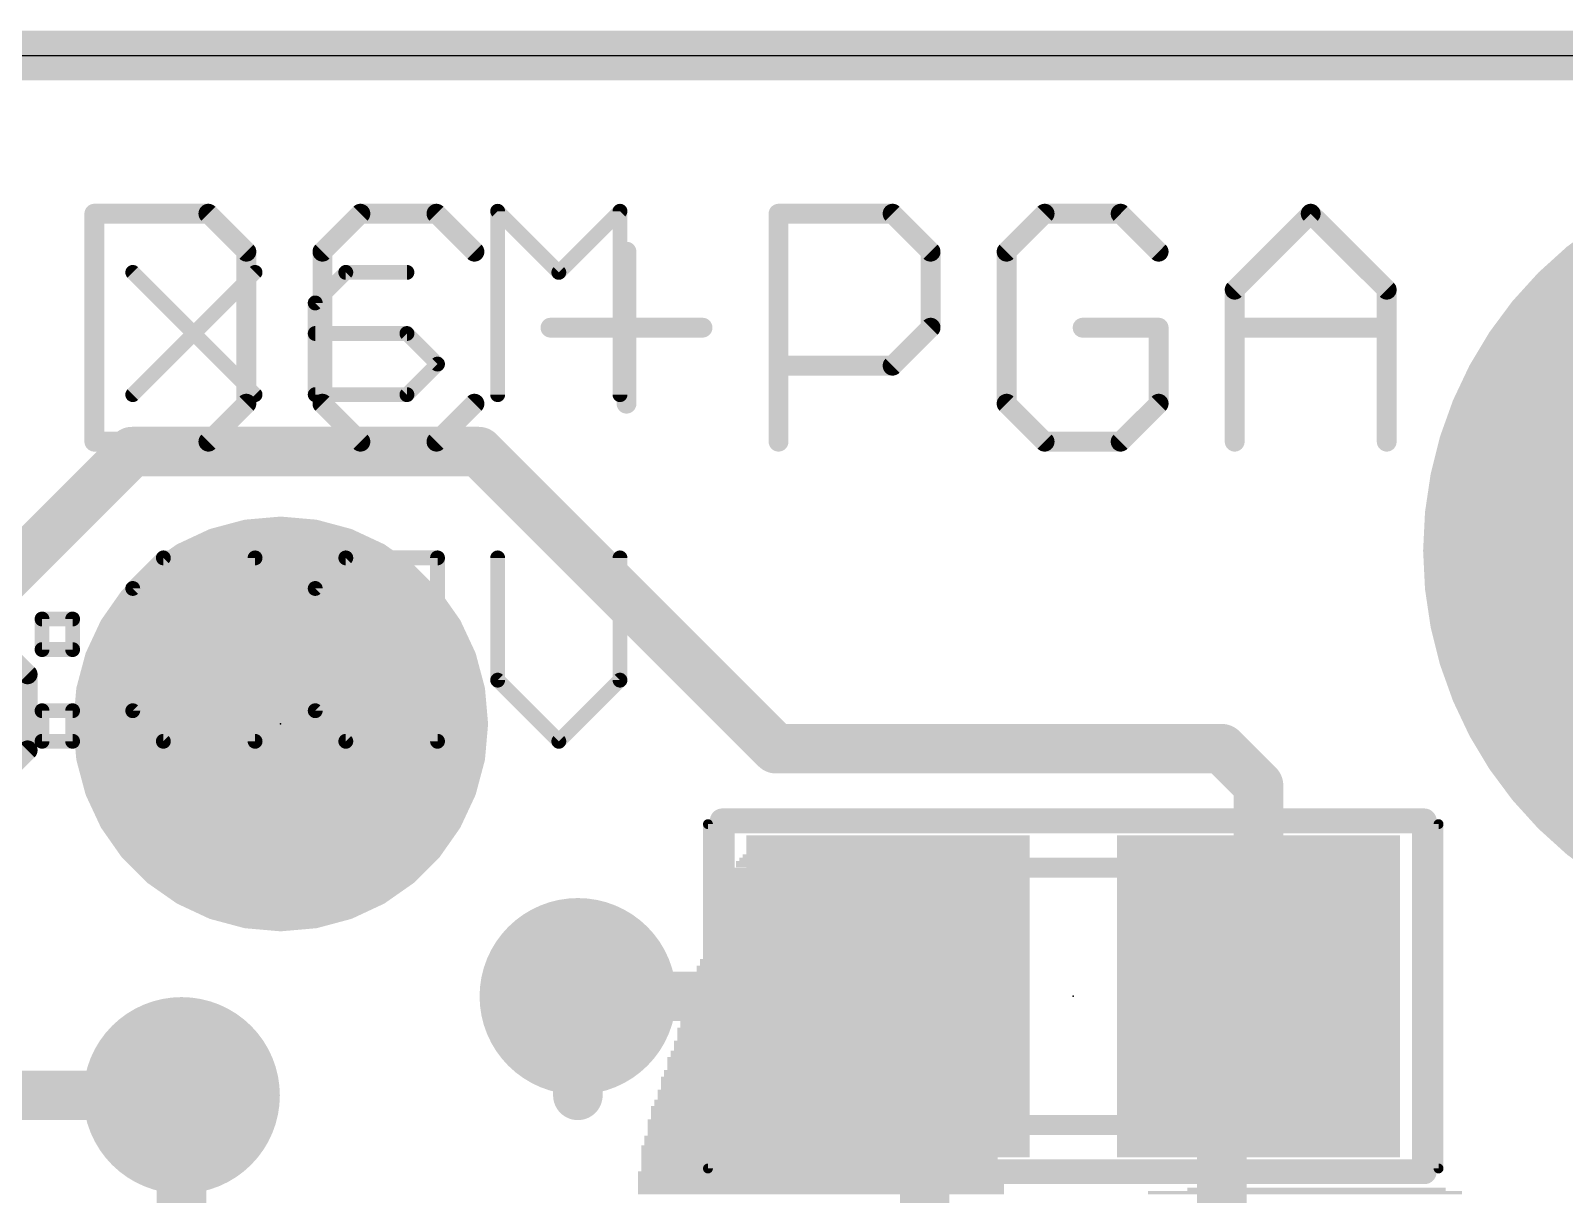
# Model space of a CAD drawing. Extents: x -0.1 to 28.1, y -0.3 to 17.1.
# Drawn here: x 16.24 to 24.11, y 11.18 to 17.14 of the extents above; entities that cross this region are included whole.
import ezdxf

# ---------------------------------------------------------------- set-up
doc = ezdxf.new("R2010")
doc.units = 0
for name, color, linetype in [('1', 12, 'CONTINUOUS'), ('16', 132, 'CONTINUOUS'), ('17', 110, 'CONTINUOUS'), ('18', 110, 'CONTINUOUS'), ('20', 53, 'CONTINUOUS'), ('21', 40, 'CONTINUOUS'), ('22', 4, 'CONTINUOUS'), ('23', 53, 'CONTINUOUS'), ('29', 253, 'CONTINUOUS'), ('39', 12, 'CONTINUOUS'), ('40', 132, 'CONTINUOUS'), ('41', 12, 'CONTINUOUS'), ('42', 132, 'CONTINUOUS'), ('51', 253, 'CONTINUOUS')]:
    doc.layers.add(name, color=color, linetype=linetype)

# ---------------------------------------------------------------- blocks, each defined once
blk = doc.blocks.new('RECT')
blk.add_solid([(-0.5, -0.5), (0.5, -0.5), (-0.5, 0.5), (0.5, 0.5)])
blk = doc.blocks.new('PIE')
at = {"const_width": 0.5}
blk.add_lwpolyline([(0, -0.25, 1), (0, 0.25, 1), (0, -0.25)], format="xyb", dxfattribs=at)
blk = doc.blocks.new('ROUNDP')
at = {"const_width": 0.5}
blk.add_lwpolyline([(0, -0.25, 1), (0, 0.25, 1), (0, -0.25)], format="xyb", dxfattribs=at)
blk = doc.blocks.new('ROUNDV')
at = {"const_width": 0.5}
blk.add_lwpolyline([(0, -0.25, 1), (0, 0.25, 1), (0, -0.25)], format="xyb", dxfattribs=at)

msp = doc.modelspace()

# ---------------------------------------------------------------- linework, layer by layer
at = {"layer": '1', "const_width": 0.254}
for points in [[(16.764, 14.986), (15.24, 13.462)], [(18.542, 14.986), (16.764, 14.986)], [(20.066, 13.462), (18.542, 14.986)], [(22.352, 13.462), (20.066, 13.462)], [(22.54, 13.274), (22.352, 13.462)], [(22.54, 13.274), (22.54, 12.192)], [(20.64, 12.192), (19.05, 12.192)], [(20.828, 12.004), (20.64, 12.192)], [(22.352, 12.004), (22.54, 12.192)], [(22.794, 11.938), (22.54, 12.192)], [(20.828, 9.652), (20.828, 12.004)], [(22.352, 9.652), (22.352, 12.004)], [(17.018, 10.668), (17.018, 11.684)]]:
    msp.add_lwpolyline(points, dxfattribs=at)
at = {"layer": '1', "const_width": 0.127}
for points in [[(16.764, 15.0495, 1), (16.764, 14.9225)], [(16.8089, 14.9411, 1), (16.7191, 15.0309)], [(18.5869, 15.0309, 1), (18.4971, 14.9411)], [(18.542, 14.9225, 1), (18.542, 15.0495)], [(20.066, 13.5255, 1), (20.066, 13.3985)], [(20.0211, 13.4171, 1), (20.1109, 13.5069)], [(22.3969, 13.5069, 1), (22.3071, 13.4171)], [(22.352, 13.3985, 1), (22.352, 13.5255)], [(22.6035, 13.274, 1), (22.4765, 13.274)], [(22.4951, 13.2291, 1), (22.5849, 13.3189)], [(19.05, 12.2555, 1), (19.05, 12.1285)], [(20.6849, 12.2369, 1), (20.5951, 12.1471)], [(20.64, 12.1285, 1), (20.64, 12.2555)], [(22.5849, 12.2369, 1), (22.4951, 12.1471)], [(22.5849, 12.1471, 1), (22.4951, 12.2369)], [(22.4765, 12.192, 1), (22.6035, 12.192)], [(20.8915, 12.004, 1), (20.7645, 12.004)], [(20.7831, 11.9591, 1), (20.8729, 12.0489)], [(22.4155, 12.004, 1), (22.2885, 12.004)], [(22.3071, 12.0489, 1), (22.3969, 11.9591)], [(22.7491, 11.8931, 1), (22.8389, 11.9829)], [(17.0815, 11.684, 1), (16.9545, 11.684)]]:
    msp.add_lwpolyline(points, format="xyb", dxfattribs=at)
at = {"layer": '16', "const_width": 0.254}
for points in [[(0, 17.018), (27.94, 17.018)], [(19.05, 12.192), (19.05, 11.684)], [(17.018, 11.684), (12.954, 11.684)]]:
    msp.add_lwpolyline(points, dxfattribs=at)
at = {"layer": '16', "const_width": 0.127}
for points in [[(19.1135, 12.192, 1), (18.9865, 12.192)], [(17.018, 11.6205, 1), (17.018, 11.7475)], [(18.9865, 11.684, 1), (19.1135, 11.684)]]:
    msp.add_lwpolyline(points, format="xyb", dxfattribs=at)
at = {"layer": '20'}
msp.add_line((2.54, 17.018), (25.4, 17.018), dxfattribs=at)
at = {"layer": '21'}
for points, const_width in [([(25.4, 12.728, 1), (25.4, 16.228, 1), (25.4, 12.728)], 0.1524), ([(16.5962, 16.2062, 1), (16.5454, 16.2062)], 0.0508), ([(16.5708, 16.2316, 1), (16.5708, 16.1808)], 0.0508), ([(17.1734, 16.2242, 1), (17.1375, 16.1882)], 0.0508), ([(17.1555, 16.1808, 1), (17.1555, 16.2316)], 0.0508), ([(17.9351, 16.2316, 1), (17.9351, 16.1808)], 0.0508), ([(17.953, 16.1882, 1), (17.9171, 16.2242)], 0.0508), ([(18.3428, 16.2242, 1), (18.3069, 16.1882)], 0.0508), ([(18.3249, 16.1808, 1), (18.3249, 16.2316)], 0.0508), ([(20.1044, 16.2062, 1), (20.0536, 16.2062)], 0.0508), ([(20.079, 16.2316, 1), (20.079, 16.1808)], 0.0508), ([(20.6816, 16.2242, 1), (20.6457, 16.1882)], 0.0508), ([(20.6637, 16.1808, 1), (20.6637, 16.2316)], 0.0508), ([(21.4433, 16.2316, 1), (21.4433, 16.1808)], 0.0508), ([(21.4612, 16.1882, 1), (21.4253, 16.2242)], 0.0508), ([(21.851, 16.2242, 1), (21.8151, 16.1882)], 0.0508), ([(21.8331, 16.1808, 1), (21.8331, 16.2316)], 0.0508), ([(22.8255, 16.2242, 1), (22.7896, 16.1882)], 0.0508), ([(22.8255, 16.1882, 1), (22.7896, 16.2242)], 0.0508), ([(17.3758, 16.0113, 1), (17.325, 16.0113)], 0.0508), ([(17.3324, 15.9933, 1), (17.3683, 16.0293)], 0.0508), ([(17.7222, 16.0293, 1), (17.7581, 15.9933)], 0.0508), ([(17.7656, 16.0113, 1), (17.7148, 16.0113)], 0.0508), ([(18.5018, 15.9933, 1), (18.5377, 16.0293)], 0.0508), ([(19.3248, 16.0113, 1), (19.274, 16.0113)], 0.0508), ([(20.884, 16.0113, 1), (20.8332, 16.0113)], 0.0508), ([(20.8406, 15.9933, 1), (20.8765, 16.0293)], 0.0508), ([(21.2304, 16.0293, 1), (21.2663, 15.9933)], 0.0508), ([(21.2738, 16.0113, 1), (21.223, 16.0113)], 0.0508), ([(22.01, 15.9933, 1), (22.0459, 16.0293)], 0.0508), ([(22.3998, 15.8344, 1), (22.4357, 15.7984)], 0.0508), ([(22.4432, 15.8164, 1), (22.3924, 15.8164)], 0.0508), ([(23.2227, 15.8164, 1), (23.1719, 15.8164)], 0.0508), ([(23.1794, 15.7984, 1), (23.2153, 15.8344)], 0.0508), ([(18.9096, 15.6469, 1), (18.9096, 15.5961)], 0.0508), ([(19.6892, 15.5961, 1), (19.6892, 15.6469)], 0.0508), ([(20.8765, 15.6035, 1), (20.8406, 15.6395)], 0.0508), ([(21.6381, 15.6469, 1), (21.6381, 15.5961)], 0.0508), ([(22.0534, 15.6215, 1), (22.0025, 15.6215)], 0.0508), ([(22.028, 15.5961, 1), (22.028, 15.6469)], 0.0508), ([(22.4178, 15.6469, 1), (22.4178, 15.5961)], 0.0508), ([(23.1973, 15.5961, 1), (23.1973, 15.6469)], 0.0508), ([(20.8332, 15.6215, 1), (20.884, 15.6215)], 0.0508), ([(20.079, 15.452, 1), (20.079, 15.4012)], 0.0508), ([(20.6457, 15.4446, 1), (20.6816, 15.4086)], 0.0508), ([(20.6637, 15.4012, 1), (20.6637, 15.452)], 0.0508), ([(17.325, 15.2317, 1), (17.3758, 15.2317)], 0.0508), ([(17.3683, 15.2137, 1), (17.3324, 15.2497)], 0.0508), ([(17.7581, 15.2497, 1), (17.7222, 15.2137)], 0.0508), ([(17.7148, 15.2317, 1), (17.7656, 15.2317)], 0.0508), ([(18.5377, 15.2137, 1), (18.5018, 15.2497)], 0.0508), ([(19.274, 15.2317, 1), (19.3248, 15.2317)], 0.0508), ([(21.2663, 15.2497, 1), (21.2304, 15.2137)], 0.0508), ([(21.223, 15.2317, 1), (21.2738, 15.2317)], 0.0508), ([(22.0025, 15.2317, 1), (22.0534, 15.2317)], 0.0508), ([(22.0459, 15.2137, 1), (22.01, 15.2497)], 0.0508), ([(16.5708, 15.0622, 1), (16.5708, 15.0114)], 0.0508), ([(16.5454, 15.0368, 1), (16.5962, 15.0368)], 0.0508), ([(17.1375, 15.0548, 1), (17.1734, 15.0188)], 0.0508), ([(17.1555, 15.0114, 1), (17.1555, 15.0622)], 0.0508), ([(17.9351, 15.0622, 1), (17.9351, 15.0114)], 0.0508), ([(17.9171, 15.0188, 1), (17.953, 15.0548)], 0.0508), ([(18.3069, 15.0548, 1), (18.3428, 15.0188)], 0.0508), ([(18.3249, 15.0114, 1), (18.3249, 15.0622)], 0.0508), ([(20.0536, 15.0368, 1), (20.1044, 15.0368)], 0.0508), ([(21.4433, 15.0622, 1), (21.4433, 15.0114)], 0.0508), ([(21.4253, 15.0188, 1), (21.4612, 15.0548)], 0.0508), ([(21.8151, 15.0548, 1), (21.851, 15.0188)], 0.0508), ([(21.8331, 15.0114, 1), (21.8331, 15.0622)], 0.0508), ([(22.3924, 15.0368, 1), (22.4432, 15.0368)], 0.0508), ([(23.1719, 15.0368, 1), (23.2227, 15.0368)], 0.0508), ([(16.2288, 14.4028, 1), (16.2288, 14.4536)], 0.0508), ([(16.2542, 13.8435, 1), (16.2034, 13.8435)], 0.0508), ([(16.2108, 13.8255, 1), (16.2467, 13.8615)], 0.0508), ([(16.2034, 13.4537, 1), (16.2542, 13.4537)], 0.0508), ([(16.2467, 13.4357, 1), (16.2108, 13.4717)], 0.0508), ([(19.79, 13.1238, 1), (19.79, 13.0602)], 0.0635), ([(19.8218, 13.092, 1), (19.7583, 13.092)], 0.0635), ([(23.4217, 13.092, 1), (23.3583, 13.092)], 0.0635), ([(23.39, 13.0602, 1), (23.39, 13.1238)], 0.0635), ([(19.79, 11.3238, 1), (19.79, 11.2602)], 0.0635), ([(23.39, 11.2602, 1), (23.39, 11.3238)], 0.0635), ([(19.7583, 11.292, 1), (19.8218, 11.292)], 0.0635), ([(23.3583, 11.292, 1), (23.4217, 11.292)], 0.0635)]:
    msp.add_lwpolyline(points, format="xyb", dxfattribs=dict(at, const_width=const_width))
for points, const_width in [([(16.5708, 16.2062), (16.5708, 15.0368)], 0.1016), ([(17.1555, 16.2062), (16.5708, 16.2062)], 0.1016), ([(17.3504, 16.0113), (17.1555, 16.2062)], 0.1016), ([(17.9351, 16.2062), (17.7402, 16.0113)], 0.1016), ([(18.3249, 16.2062), (17.9351, 16.2062)], 0.1016), ([(18.5198, 16.0113), (18.3249, 16.2062)], 0.1016), ([(20.079, 15.0368), (20.079, 16.2062)], 0.1016), ([(20.079, 16.2062), (20.6637, 16.2062)], 0.1016), ([(20.6637, 16.2062), (20.8586, 16.0113)], 0.1016), ([(21.4433, 16.2062), (21.2484, 16.0113)], 0.1016), ([(21.8331, 16.2062), (21.4433, 16.2062)], 0.1016), ([(22.028, 16.0113), (21.8331, 16.2062)], 0.1016), ([(22.4178, 15.8164), (22.8075, 16.2062)], 0.1016), ([(22.8075, 16.2062), (23.1973, 15.8164)], 0.1016), ([(17.3504, 15.2317), (17.3504, 16.0113)], 0.1016), ([(17.7402, 16.0113), (17.7402, 15.2317)], 0.1016), ([(19.2994, 16.0113), (19.2994, 15.2317)], 0.1016), ([(20.8586, 16.0113), (20.8586, 15.6215)], 0.1016), ([(21.2484, 16.0113), (21.2484, 15.2317)], 0.1016), ([(22.4178, 15.0368), (22.4178, 15.8164)], 0.1016), ([(23.1973, 15.8164), (23.1973, 15.0368)], 0.1016), ([(18.9096, 15.6215), (19.6892, 15.6215)], 0.1016), ([(20.8586, 15.6215), (20.6637, 15.4266)], 0.1016), ([(22.028, 15.6215), (21.6381, 15.6215)], 0.1016), ([(22.028, 15.2317), (22.028, 15.6215)], 0.1016), ([(22.4178, 15.6215), (23.1973, 15.6215)], 0.1016), ([(20.6637, 15.4266), (20.079, 15.4266)], 0.1016), ([(17.1555, 15.0368), (17.3504, 15.2317)], 0.1016), ([(17.7402, 15.2317), (17.9351, 15.0368)], 0.1016), ([(18.3249, 15.0368), (18.5198, 15.2317)], 0.1016), ([(21.2484, 15.2317), (21.4433, 15.0368)], 0.1016), ([(21.8331, 15.0368), (22.028, 15.2317)], 0.1016), ([(16.5708, 15.0368), (17.1555, 15.0368)], 0.1016), ([(17.9351, 15.0368), (18.3249, 15.0368)], 0.1016), ([(21.4433, 15.0368), (21.8331, 15.0368)], 0.1016), ([(16.2288, 14.4282), (15.4492, 14.4282)], 0.1016), ([(16.0339, 14.0384), (16.2288, 13.8435)], 0.1016), ([(16.2288, 13.8435), (16.2288, 13.4537)], 0.1016), ([(16.2288, 13.4537), (16.0339, 13.2588)], 0.1016), ([(19.79, 11.292), (19.79, 13.092)], 0.127), ([(19.79, 13.092), (23.39, 13.092)], 0.127), ([(23.39, 13.092), (23.39, 11.292)], 0.127), ([(23.39, 11.292), (19.79, 11.292)], 0.127)]:
    msp.add_lwpolyline(points, dxfattribs=dict(at, const_width=const_width))
at = {"layer": '22', "const_width": 0.0762}
for points in [[(18.9524, 15.9052), (18.6388, 16.2187)], [(18.6388, 16.2187), (18.6388, 15.2781)], [(19.2659, 16.2187), (18.9524, 15.9052)], [(19.2659, 15.2781), (19.2659, 16.2187)], [(17.3949, 15.9052), (16.7678, 15.2781)], [(17.3949, 15.2781), (16.7678, 15.9052)], [(17.8601, 15.9052), (17.7033, 15.7484)], [(18.1736, 15.9052), (17.8601, 15.9052)], [(17.7033, 15.7484), (17.7033, 15.2781)], [(18.1736, 15.5916), (17.7033, 15.5916)], [(18.3304, 15.4349), (18.1736, 15.5916)], [(18.1736, 15.2781), (18.3304, 15.4349)], [(17.7033, 15.2781), (18.1736, 15.2781)], [(16.7678, 14.2839), (16.9246, 14.4407)], [(16.9246, 14.4407), (17.3949, 14.4407)], [(17.3949, 14.4407), (17.3949, 13.5001)], [(17.7033, 14.2839), (17.8601, 14.4407)], [(17.8601, 14.4407), (18.3304, 14.4407)], [(18.3304, 14.4407), (18.3304, 13.5001)], [(18.6388, 13.8136), (18.6388, 14.4407)], [(19.2659, 14.4407), (19.2659, 13.8136)], [(16.7678, 13.6569), (16.7678, 14.2839)], [(17.7033, 13.6569), (17.7033, 14.2839)], [(16.4593, 14.1272), (16.3026, 14.1272)], [(16.3026, 14.1272), (16.3026, 13.9704)], [(16.4593, 13.9704), (16.4593, 14.1272)], [(16.3026, 13.9704), (16.4593, 13.9704)], [(18.9524, 13.5001), (18.6388, 13.8136)], [(19.2659, 13.8136), (18.9524, 13.5001)], [(16.4593, 13.6569), (16.3026, 13.6569)], [(16.3026, 13.6569), (16.3026, 13.5001)], [(16.4593, 13.5001), (16.4593, 13.6569)], [(16.9246, 13.5001), (16.7678, 13.6569)], [(17.8601, 13.5001), (17.7033, 13.6569)], [(16.3026, 13.5001), (16.4593, 13.5001)], [(17.3949, 13.5001), (16.9246, 13.5001)], [(18.3304, 13.5001), (17.8601, 13.5001)]]:
    msp.add_lwpolyline(points, dxfattribs=at)
at = {"layer": '22', "const_width": 0.0381}
for points in [[(18.6523, 16.2322, 1), (18.6254, 16.2052)], [(18.6579, 16.2187, 1), (18.6198, 16.2187)], [(19.285, 16.2187, 1), (19.2469, 16.2187)], [(19.2794, 16.2052, 1), (19.2524, 16.2322)], [(16.7813, 15.9186, 1), (16.7543, 15.8917)], [(17.4083, 15.8917, 1), (17.3814, 15.9186)], [(17.8601, 15.9242, 1), (17.8601, 15.8861)], [(17.8736, 15.8917, 1), (17.8466, 15.9186)], [(18.1736, 15.8861, 1), (18.1736, 15.9242)], [(18.9389, 15.9186, 1), (18.9658, 15.8917)], [(18.9389, 15.8917, 1), (18.9658, 15.9186)], [(17.6898, 15.7619, 1), (17.7168, 15.7349)], [(17.7224, 15.7484, 1), (17.6843, 15.7484)], [(17.7033, 15.6107, 1), (17.7033, 15.5726)], [(18.1871, 15.6051, 1), (18.1601, 15.5782)], [(18.1736, 15.5726, 1), (18.1736, 15.6107)], [(18.3439, 15.4214, 1), (18.3169, 15.4483)], [(18.3169, 15.4214, 1), (18.3439, 15.4483)], [(16.7543, 15.2916, 1), (16.7813, 15.2646)], [(17.3814, 15.2646, 1), (17.4083, 15.2916)], [(17.7033, 15.2972, 1), (17.7033, 15.2591)], [(17.6843, 15.2781, 1), (17.7224, 15.2781)], [(18.1601, 15.2916, 1), (18.1871, 15.2646)], [(18.1736, 15.2591, 1), (18.1736, 15.2972)], [(18.6198, 15.2781, 1), (18.6579, 15.2781)], [(19.2469, 15.2781, 1), (19.285, 15.2781)], [(16.9246, 14.4598, 1), (16.9246, 14.4217)], [(16.938, 14.4272, 1), (16.9111, 14.4542)], [(17.4139, 14.4407, 1), (17.3758, 14.4407)], [(17.3949, 14.4217, 1), (17.3949, 14.4598)], [(17.8601, 14.4598, 1), (17.8601, 14.4217)], [(17.8736, 14.4272, 1), (17.8466, 14.4542)], [(18.3494, 14.4407, 1), (18.3113, 14.4407)], [(18.3304, 14.4217, 1), (18.3304, 14.4598)], [(18.6579, 14.4407, 1), (18.6198, 14.4407)], [(19.285, 14.4407, 1), (19.2469, 14.4407)], [(16.7868, 14.2839, 1), (16.7487, 14.2839)], [(16.7543, 14.2974, 1), (16.7813, 14.2705)], [(17.6898, 14.2974, 1), (17.7168, 14.2705)], [(17.7224, 14.2839, 1), (17.6843, 14.2839)], [(16.3026, 14.1462, 1), (16.3026, 14.1081)], [(16.3216, 14.1272, 1), (16.2835, 14.1272)], [(16.4784, 14.1272, 1), (16.4403, 14.1272)], [(16.4593, 14.1081, 1), (16.4593, 14.1462)], [(16.3026, 13.9895, 1), (16.3026, 13.9514)], [(16.4593, 13.9514, 1), (16.4593, 13.9895)], [(16.2835, 13.9704, 1), (16.3216, 13.9704)], [(16.4403, 13.9704, 1), (16.4784, 13.9704)], [(18.6523, 13.8271, 1), (18.6254, 13.8002)], [(19.2794, 13.8002, 1), (19.2524, 13.8271)], [(18.6198, 13.8136, 1), (18.6579, 13.8136)], [(19.2469, 13.8136, 1), (19.285, 13.8136)], [(16.3026, 13.6759, 1), (16.3026, 13.6378)], [(16.3216, 13.6569, 1), (16.2835, 13.6569)], [(16.4784, 13.6569, 1), (16.4403, 13.6569)], [(16.4593, 13.6378, 1), (16.4593, 13.6759)], [(16.7813, 13.6703, 1), (16.7543, 13.6434)], [(17.7168, 13.6703, 1), (17.6898, 13.6434)], [(16.7487, 13.6569, 1), (16.7868, 13.6569)], [(17.6843, 13.6569, 1), (17.7224, 13.6569)], [(16.3026, 13.5191, 1), (16.3026, 13.481)], [(16.4593, 13.481, 1), (16.4593, 13.5191)], [(16.9246, 13.5191, 1), (16.9246, 13.481)], [(16.9111, 13.4866, 1), (16.938, 13.5136)], [(17.3949, 13.481, 1), (17.3949, 13.5191)], [(17.8601, 13.5191, 1), (17.8601, 13.481)], [(17.8466, 13.4866, 1), (17.8736, 13.5136)], [(18.3304, 13.481, 1), (18.3304, 13.5191)], [(18.9389, 13.5136, 1), (18.9658, 13.4866)], [(18.9389, 13.4866, 1), (18.9658, 13.5136)], [(16.2835, 13.5001, 1), (16.3216, 13.5001)], [(16.4403, 13.5001, 1), (16.4784, 13.5001)], [(17.3758, 13.5001, 1), (17.4139, 13.5001)], [(18.3113, 13.5001, 1), (18.3494, 13.5001)]]:
    msp.add_lwpolyline(points, format="xyb", dxfattribs=at)
at = {"layer": '23'}
for p in [(17.526, 13.589), (21.59, 12.192)]:
    msp.add_point(p, dxfattribs=at)
at = {"layer": '29', "const_width": 0.127}
for points in [[(17.3524, 14.5738), (17.184, 14.5287)], [(17.526, 14.589), (17.3524, 14.5738)], [(17.6996, 14.5738), (17.526, 14.589)], [(17.868, 14.5287), (17.6996, 14.5738)], [(17.184, 14.5287), (17.026, 14.455)], [(18.026, 14.455), (17.868, 14.5287)], [(17.026, 14.455), (16.8832, 14.355)], [(17.0753, 14.478), (17.9767, 14.478)], [(18.1688, 14.355), (18.026, 14.455)], [(16.8832, 14.355), (16.76, 14.2318)], [(16.8792, 14.351), (18.1728, 14.351)], [(18.292, 14.2318), (18.1688, 14.355)], [(16.76, 14.2318), (16.66, 14.089)], [(16.7545, 14.224), (18.2975, 14.224)], [(18.392, 14.089), (18.292, 14.2318)], [(16.6656, 14.097), (18.3864, 14.097)], [(16.66, 14.089), (16.5863, 13.931)], [(18.4657, 13.931), (18.392, 14.089)], [(16.6045, 13.97), (18.4475, 13.97)], [(16.5863, 13.931), (16.5412, 13.7626)], [(18.5108, 13.7626), (18.4657, 13.931)], [(16.5627, 13.843), (18.4893, 13.843)], [(16.5412, 13.7626), (16.526, 13.589)], [(16.5371, 13.716), (18.5149, 13.716)], [(18.526, 13.589), (18.5108, 13.7626)], [(16.526, 13.589), (16.5412, 13.4154)], [(16.526, 13.589), (18.526, 13.589)], [(18.5108, 13.4154), (18.526, 13.589)], [(16.5371, 13.462), (18.5149, 13.462)], [(16.5412, 13.4154), (16.5863, 13.247)], [(18.4657, 13.247), (18.5108, 13.4154)], [(16.5627, 13.335), (18.4893, 13.335)], [(16.5863, 13.247), (16.66, 13.089)], [(18.392, 13.089), (18.4657, 13.247)], [(16.6045, 13.208), (18.4475, 13.208)], [(16.66, 13.089), (16.76, 12.9462)], [(16.6656, 13.081), (18.3864, 13.081)], [(18.292, 12.9462), (18.392, 13.089)], [(16.7545, 12.954), (18.2975, 12.954)], [(16.76, 12.9462), (16.8832, 12.823)], [(18.1688, 12.823), (18.292, 12.9462)], [(16.8792, 12.827), (18.1728, 12.827)], [(16.8832, 12.823), (17.026, 12.723)], [(18.026, 12.723), (18.1688, 12.823)], [(17.026, 12.723), (17.184, 12.6493)], [(17.0753, 12.7), (17.9767, 12.7)], [(17.868, 12.6493), (18.026, 12.723)], [(17.184, 12.6493), (17.3524, 12.6042)], [(17.3524, 12.6042), (17.526, 12.589)], [(17.526, 12.589), (17.6996, 12.6042)], [(17.6996, 12.6042), (17.868, 12.6493)]]:
    msp.add_lwpolyline(points, dxfattribs=at)
at = {"layer": '29', "const_width": 0.0635}
for points in [[(17.3496, 14.6054, 1), (17.3551, 14.5422)], [(17.3606, 14.5431, 1), (17.3441, 14.6045)], [(17.5288, 14.6206, 1), (17.5232, 14.5574)], [(17.5288, 14.5574, 1), (17.5232, 14.6206)], [(17.7079, 14.6045, 1), (17.6914, 14.5431)], [(17.6969, 14.5422, 1), (17.7024, 14.6054)], [(17.1758, 14.5594, 1), (17.1922, 14.498)], [(17.1974, 14.4999, 1), (17.1706, 14.5575)], [(17.8814, 14.5575, 1), (17.8546, 14.4999)], [(17.8598, 14.498, 1), (17.8762, 14.5594)], [(17.0126, 14.4838, 1), (17.0394, 14.4262)], [(17.0442, 14.429, 1), (17.0078, 14.481)], [(17.0753, 14.5098, 1), (17.0753, 14.4463)], [(17.9767, 14.4463, 1), (17.9767, 14.5098)], [(18.0442, 14.481, 1), (18.0078, 14.429)], [(18.0126, 14.4262, 1), (18.0394, 14.4838)], [(16.8792, 14.3828, 1), (16.8792, 14.3193)], [(16.865, 14.3811, 1), (16.9014, 14.329)], [(16.9057, 14.3326, 1), (16.8608, 14.3775)], [(18.1912, 14.3775, 1), (18.1463, 14.3326)], [(18.1506, 14.329, 1), (18.187, 14.3811)], [(18.1728, 14.3193, 1), (18.1728, 14.3828)], [(16.7545, 14.2558, 1), (16.7545, 14.1922)], [(16.7375, 14.2542, 1), (16.7824, 14.2093)], [(16.786, 14.2136, 1), (16.7339, 14.25)], [(18.3181, 14.25, 1), (18.266, 14.2136)], [(18.2696, 14.2093, 1), (18.3145, 14.2542)], [(18.2975, 14.1922, 1), (18.2975, 14.2558)], [(16.6656, 14.1288, 1), (16.6656, 14.0653)], [(18.3864, 14.0653, 1), (18.3864, 14.1288)], [(16.634, 14.1072, 1), (16.686, 14.0708)], [(16.6888, 14.0756, 1), (16.6312, 14.1024)], [(18.4208, 14.1024, 1), (18.3632, 14.0756)], [(18.366, 14.0708, 1), (18.418, 14.1072)], [(16.6045, 14.0018, 1), (16.6045, 13.9383)], [(18.4475, 13.9383, 1), (18.4475, 14.0018)], [(16.5575, 13.9444, 1), (16.6151, 13.9176)], [(16.617, 13.9228, 1), (16.5556, 13.9392)], [(18.4964, 13.9392, 1), (18.435, 13.9228)], [(18.4369, 13.9176, 1), (18.4945, 13.9444)], [(16.5627, 13.8748, 1), (16.5627, 13.8112)], [(18.4893, 13.8112, 1), (18.4893, 13.8748)], [(16.5371, 13.7478, 1), (16.5371, 13.6843)], [(16.5105, 13.7709, 1), (16.5719, 13.7544)], [(16.5728, 13.7599, 1), (16.5096, 13.7654)], [(18.5424, 13.7654, 1), (18.4792, 13.7599)], [(18.4801, 13.7544, 1), (18.5415, 13.7709)], [(18.5149, 13.6843, 1), (18.5149, 13.7478)], [(16.5576, 13.5918, 1), (16.4944, 13.5862)], [(16.526, 13.6208, 1), (16.526, 13.5572)], [(16.4944, 13.5918, 1), (16.5576, 13.5862)], [(18.5576, 13.5862, 1), (18.4944, 13.5918)], [(18.4944, 13.5862, 1), (18.5576, 13.5918)], [(18.526, 13.5572, 1), (18.526, 13.6208)], [(16.5371, 13.4938, 1), (16.5371, 13.4303)], [(16.5719, 13.4236, 1), (16.5105, 13.4071)], [(16.5096, 13.4126, 1), (16.5728, 13.4181)], [(18.4792, 13.4181, 1), (18.5424, 13.4126)], [(18.5415, 13.4071, 1), (18.4801, 13.4236)], [(18.5149, 13.4303, 1), (18.5149, 13.4938)], [(16.5627, 13.3668, 1), (16.5627, 13.3033)], [(18.4893, 13.3033, 1), (18.4893, 13.3668)], [(16.6151, 13.2604, 1), (16.5575, 13.2336)], [(18.4945, 13.2336, 1), (18.4369, 13.2604)], [(16.5556, 13.2388, 1), (16.617, 13.2552)], [(16.6045, 13.2398, 1), (16.6045, 13.1762)], [(18.435, 13.2552, 1), (18.4964, 13.2388)], [(18.4475, 13.1762, 1), (18.4475, 13.2398)], [(16.686, 13.1072, 1), (16.634, 13.0708)], [(16.6312, 13.0756, 1), (16.6888, 13.1024)], [(16.6656, 13.1128, 1), (16.6656, 13.0493)], [(18.3632, 13.1024, 1), (18.4208, 13.0756)], [(18.418, 13.0708, 1), (18.366, 13.1072)], [(18.3864, 13.0493, 1), (18.3864, 13.1128)], [(16.7545, 12.9858, 1), (16.7545, 12.9223)], [(16.7824, 12.9687, 1), (16.7375, 12.9238)], [(16.7339, 12.928, 1), (16.786, 12.9644)], [(18.266, 12.9644, 1), (18.3181, 12.928)], [(18.3145, 12.9238, 1), (18.2696, 12.9687)], [(18.2975, 12.9223, 1), (18.2975, 12.9858)], [(16.8792, 12.8588, 1), (16.8792, 12.7952)], [(16.9014, 12.849, 1), (16.865, 12.7969)], [(16.8608, 12.8005, 1), (16.9057, 12.8454)], [(18.1463, 12.8454, 1), (18.1912, 12.8005)], [(18.187, 12.7969, 1), (18.1506, 12.849)], [(18.1728, 12.7952, 1), (18.1728, 12.8588)], [(17.0394, 12.7518, 1), (17.0126, 12.6942)], [(17.0078, 12.697, 1), (17.0442, 12.749)], [(17.0753, 12.7318, 1), (17.0753, 12.6683)], [(17.9767, 12.6683, 1), (17.9767, 12.7318)], [(18.0078, 12.749, 1), (18.0442, 12.697)], [(18.0394, 12.6942, 1), (18.0126, 12.7518)], [(17.1922, 12.68, 1), (17.1758, 12.6186)], [(17.1706, 12.6205, 1), (17.1974, 12.6781)], [(17.3551, 12.6358, 1), (17.3496, 12.5726)], [(17.3441, 12.5735, 1), (17.3606, 12.6349)], [(17.6914, 12.6349, 1), (17.7079, 12.5735)], [(17.7024, 12.5726, 1), (17.6969, 12.6358)], [(17.8546, 12.6781, 1), (17.8814, 12.6205)], [(17.8762, 12.6186, 1), (17.8598, 12.68)], [(17.5232, 12.6206, 1), (17.5288, 12.5574)], [(17.5232, 12.5574, 1), (17.5288, 12.6206)]]:
    msp.add_lwpolyline(points, format="xyb", dxfattribs=at)
at = {"layer": '39'}
for points, const_width in [([(25.4, 13.478, 1), (25.4, 15.478, 1), (25.4, 13.478)], 2.032), ([(19.717, 13.0877, 1), (19.717, 13.0623)], 0.0254), ([(19.7297, 13.075, 1), (19.7043, 13.075)], 0.0254), ([(23.4757, 13.075, 1), (23.4503, 13.075)], 0.0254), ([(23.463, 13.0623, 1), (23.463, 13.0877)], 0.0254), ([(19.717, 11.3217, 1), (19.717, 11.2963)], 0.0254), ([(23.463, 11.2963, 1), (23.463, 11.3217)], 0.0254), ([(19.7043, 11.309, 1), (19.7297, 11.309)], 0.0254), ([(23.4503, 11.309, 1), (23.4757, 11.309)], 0.0254)]:
    msp.add_lwpolyline(points, format="xyb", dxfattribs=dict(at, const_width=const_width))
at = {"layer": '39', "const_width": 0.0508}
for points in [[(19.717, 13.075), (23.463, 13.075)], [(19.717, 11.309), (19.717, 13.075)], [(23.463, 13.075), (23.463, 11.309)], [(23.463, 11.309), (19.717, 11.309)]]:
    msp.add_lwpolyline(points, dxfattribs=at)
at = {"layer": '40', "const_width": 2.032}
msp.add_lwpolyline([(25.4, 13.478, 1), (25.4, 15.478, 1), (25.4, 13.478)], format="xyb", dxfattribs=at)
at = {"layer": '41'}
for points, const_width in [([(25.4, 13.478, 1), (25.4, 15.478, 1), (25.4, 13.478)], 2.032), ([(17.3496, 14.6054, 1), (17.3551, 14.5422)], 0.0635), ([(17.3606, 14.5431, 1), (17.3441, 14.6045)], 0.0635), ([(17.5288, 14.6206, 1), (17.5232, 14.5574)], 0.0635), ([(17.5288, 14.5574, 1), (17.5232, 14.6206)], 0.0635), ([(17.7079, 14.6045, 1), (17.6914, 14.5431)], 0.0635), ([(17.6969, 14.5422, 1), (17.7024, 14.6054)], 0.0635), ([(17.1758, 14.5594, 1), (17.1922, 14.498)], 0.0635), ([(17.1974, 14.4999, 1), (17.1706, 14.5575)], 0.0635), ([(17.8814, 14.5575, 1), (17.8546, 14.4999)], 0.0635), ([(17.8598, 14.498, 1), (17.8762, 14.5594)], 0.0635), ([(17.0126, 14.4838, 1), (17.0394, 14.4262)], 0.0635), ([(17.0442, 14.429, 1), (17.0078, 14.481)], 0.0635), ([(17.0753, 14.5098, 1), (17.0753, 14.4463)], 0.0635), ([(17.9767, 14.4463, 1), (17.9767, 14.5098)], 0.0635), ([(18.0442, 14.481, 1), (18.0078, 14.429)], 0.0635), ([(18.0126, 14.4262, 1), (18.0394, 14.4838)], 0.0635), ([(16.8792, 14.3828, 1), (16.8792, 14.3193)], 0.0635), ([(16.865, 14.3811, 1), (16.9014, 14.329)], 0.0635), ([(16.9057, 14.3326, 1), (16.8608, 14.3775)], 0.0635), ([(18.1912, 14.3775, 1), (18.1463, 14.3326)], 0.0635), ([(18.1506, 14.329, 1), (18.187, 14.3811)], 0.0635), ([(18.1728, 14.3193, 1), (18.1728, 14.3828)], 0.0635), ([(16.7545, 14.2558, 1), (16.7545, 14.1922)], 0.0635), ([(16.7375, 14.2542, 1), (16.7824, 14.2093)], 0.0635), ([(16.786, 14.2136, 1), (16.7339, 14.25)], 0.0635), ([(18.3181, 14.25, 1), (18.266, 14.2136)], 0.0635), ([(18.2696, 14.2093, 1), (18.3145, 14.2542)], 0.0635), ([(18.2975, 14.1922, 1), (18.2975, 14.2558)], 0.0635), ([(16.6656, 14.1288, 1), (16.6656, 14.0653)], 0.0635), ([(18.3864, 14.0653, 1), (18.3864, 14.1288)], 0.0635), ([(16.634, 14.1072, 1), (16.686, 14.0708)], 0.0635), ([(16.6888, 14.0756, 1), (16.6312, 14.1024)], 0.0635), ([(18.4208, 14.1024, 1), (18.3632, 14.0756)], 0.0635), ([(18.366, 14.0708, 1), (18.418, 14.1072)], 0.0635), ([(16.6045, 14.0018, 1), (16.6045, 13.9383)], 0.0635), ([(18.4475, 13.9383, 1), (18.4475, 14.0018)], 0.0635), ([(16.5575, 13.9444, 1), (16.6151, 13.9176)], 0.0635), ([(16.617, 13.9228, 1), (16.5556, 13.9392)], 0.0635), ([(18.4964, 13.9392, 1), (18.435, 13.9228)], 0.0635), ([(18.4369, 13.9176, 1), (18.4945, 13.9444)], 0.0635), ([(16.5627, 13.8748, 1), (16.5627, 13.8112)], 0.0635), ([(18.4893, 13.8112, 1), (18.4893, 13.8748)], 0.0635), ([(16.5371, 13.7478, 1), (16.5371, 13.6843)], 0.0635), ([(16.5105, 13.7709, 1), (16.5719, 13.7544)], 0.0635), ([(16.5728, 13.7599, 1), (16.5096, 13.7654)], 0.0635), ([(18.5424, 13.7654, 1), (18.4792, 13.7599)], 0.0635), ([(18.4801, 13.7544, 1), (18.5415, 13.7709)], 0.0635), ([(18.5149, 13.6843, 1), (18.5149, 13.7478)], 0.0635), ([(16.5576, 13.5918, 1), (16.4944, 13.5862)], 0.0635), ([(16.526, 13.6208, 1), (16.526, 13.5572)], 0.0635), ([(16.4944, 13.5918, 1), (16.5576, 13.5862)], 0.0635), ([(18.5576, 13.5862, 1), (18.4944, 13.5918)], 0.0635), ([(18.4944, 13.5862, 1), (18.5576, 13.5918)], 0.0635), ([(18.526, 13.5572, 1), (18.526, 13.6208)], 0.0635), ([(16.5371, 13.4938, 1), (16.5371, 13.4303)], 0.0635), ([(16.5719, 13.4236, 1), (16.5105, 13.4071)], 0.0635), ([(16.5096, 13.4126, 1), (16.5728, 13.4181)], 0.0635), ([(18.4792, 13.4181, 1), (18.5424, 13.4126)], 0.0635), ([(18.5415, 13.4071, 1), (18.4801, 13.4236)], 0.0635), ([(18.5149, 13.4303, 1), (18.5149, 13.4938)], 0.0635), ([(16.5627, 13.3668, 1), (16.5627, 13.3033)], 0.0635), ([(18.4893, 13.3033, 1), (18.4893, 13.3668)], 0.0635), ([(16.6151, 13.2604, 1), (16.5575, 13.2336)], 0.0635), ([(18.4945, 13.2336, 1), (18.4369, 13.2604)], 0.0635), ([(16.5556, 13.2388, 1), (16.617, 13.2552)], 0.0635), ([(16.6045, 13.2398, 1), (16.6045, 13.1762)], 0.0635), ([(18.435, 13.2552, 1), (18.4964, 13.2388)], 0.0635), ([(18.4475, 13.1762, 1), (18.4475, 13.2398)], 0.0635), ([(16.686, 13.1072, 1), (16.634, 13.0708)], 0.0635), ([(16.6312, 13.0756, 1), (16.6888, 13.1024)], 0.0635), ([(16.6656, 13.1128, 1), (16.6656, 13.0493)], 0.0635), ([(18.3632, 13.1024, 1), (18.4208, 13.0756)], 0.0635), ([(18.418, 13.0708, 1), (18.366, 13.1072)], 0.0635), ([(18.3864, 13.0493, 1), (18.3864, 13.1128)], 0.0635), ([(16.7545, 12.9858, 1), (16.7545, 12.9223)], 0.0635), ([(16.7824, 12.9687, 1), (16.7375, 12.9238)], 0.0635), ([(16.7339, 12.928, 1), (16.786, 12.9644)], 0.0635), ([(18.266, 12.9644, 1), (18.3181, 12.928)], 0.0635), ([(18.3145, 12.9238, 1), (18.2696, 12.9687)], 0.0635), ([(18.2975, 12.9223, 1), (18.2975, 12.9858)], 0.0635), ([(16.8792, 12.8588, 1), (16.8792, 12.7952)], 0.0635), ([(16.9014, 12.849, 1), (16.865, 12.7969)], 0.0635), ([(16.8608, 12.8005, 1), (16.9057, 12.8454)], 0.0635), ([(18.1463, 12.8454, 1), (18.1912, 12.8005)], 0.0635), ([(18.187, 12.7969, 1), (18.1506, 12.849)], 0.0635), ([(18.1728, 12.7952, 1), (18.1728, 12.8588)], 0.0635), ([(17.0394, 12.7518, 1), (17.0126, 12.6942)], 0.0635), ([(17.0078, 12.697, 1), (17.0442, 12.749)], 0.0635), ([(17.0753, 12.7318, 1), (17.0753, 12.6683)], 0.0635), ([(17.9767, 12.6683, 1), (17.9767, 12.7318)], 0.0635), ([(18.0078, 12.749, 1), (18.0442, 12.697)], 0.0635), ([(18.0394, 12.6942, 1), (18.0126, 12.7518)], 0.0635), ([(17.1922, 12.68, 1), (17.1758, 12.6186)], 0.0635), ([(17.1706, 12.6205, 1), (17.1974, 12.6781)], 0.0635), ([(17.3551, 12.6358, 1), (17.3496, 12.5726)], 0.0635), ([(17.3441, 12.5735, 1), (17.3606, 12.6349)], 0.0635), ([(17.6914, 12.6349, 1), (17.7079, 12.5735)], 0.0635), ([(17.7024, 12.5726, 1), (17.6969, 12.6358)], 0.0635), ([(17.8546, 12.6781, 1), (17.8814, 12.6205)], 0.0635), ([(17.8762, 12.6186, 1), (17.8598, 12.68)], 0.0635), ([(17.5232, 12.6206, 1), (17.5288, 12.5574)], 0.0635), ([(17.5232, 12.5574, 1), (17.5288, 12.6206)], 0.0635)]:
    msp.add_lwpolyline(points, format="xyb", dxfattribs=dict(at, const_width=const_width))
at = {"layer": '41', "const_width": 0.127}
for points in [[(17.3524, 14.5738), (17.184, 14.5287)], [(17.526, 14.589), (17.3524, 14.5738)], [(17.6996, 14.5738), (17.526, 14.589)], [(17.868, 14.5287), (17.6996, 14.5738)], [(17.184, 14.5287), (17.026, 14.455)], [(18.026, 14.455), (17.868, 14.5287)], [(17.026, 14.455), (16.8832, 14.355)], [(17.0753, 14.478), (17.9767, 14.478)], [(18.1688, 14.355), (18.026, 14.455)], [(16.8832, 14.355), (16.76, 14.2318)], [(16.8792, 14.351), (18.1728, 14.351)], [(18.292, 14.2318), (18.1688, 14.355)], [(16.76, 14.2318), (16.66, 14.089)], [(16.7545, 14.224), (18.2975, 14.224)], [(18.392, 14.089), (18.292, 14.2318)], [(16.6656, 14.097), (18.3864, 14.097)], [(16.66, 14.089), (16.5863, 13.931)], [(18.4657, 13.931), (18.392, 14.089)], [(16.6045, 13.97), (18.4475, 13.97)], [(16.5863, 13.931), (16.5412, 13.7626)], [(18.5108, 13.7626), (18.4657, 13.931)], [(16.5627, 13.843), (18.4893, 13.843)], [(16.5412, 13.7626), (16.526, 13.589)], [(16.5371, 13.716), (18.5149, 13.716)], [(18.526, 13.589), (18.5108, 13.7626)], [(16.526, 13.589), (16.5412, 13.4154)], [(16.526, 13.589), (18.526, 13.589)], [(18.5108, 13.4154), (18.526, 13.589)], [(16.5371, 13.462), (18.5149, 13.462)], [(16.5412, 13.4154), (16.5863, 13.247)], [(18.4657, 13.247), (18.5108, 13.4154)], [(16.5627, 13.335), (18.4893, 13.335)], [(16.5863, 13.247), (16.66, 13.089)], [(18.392, 13.089), (18.4657, 13.247)], [(16.6045, 13.208), (18.4475, 13.208)], [(16.66, 13.089), (16.76, 12.9462)], [(16.6656, 13.081), (18.3864, 13.081)], [(18.292, 12.9462), (18.392, 13.089)], [(16.7545, 12.954), (18.2975, 12.954)], [(16.76, 12.9462), (16.8832, 12.823)], [(18.1688, 12.823), (18.292, 12.9462)], [(16.8792, 12.827), (18.1728, 12.827)], [(16.8832, 12.823), (17.026, 12.723)], [(18.026, 12.723), (18.1688, 12.823)], [(17.026, 12.723), (17.184, 12.6493)], [(17.0753, 12.7), (17.9767, 12.7)], [(17.868, 12.6493), (18.026, 12.723)], [(17.184, 12.6493), (17.3524, 12.6042)], [(17.3524, 12.6042), (17.526, 12.589)], [(17.526, 12.589), (17.6996, 12.6042)], [(17.6996, 12.6042), (17.868, 12.6493)]]:
    msp.add_lwpolyline(points, dxfattribs=at)
at = {"layer": '42', "const_width": 2.032}
msp.add_lwpolyline([(25.4, 13.478, 1), (25.4, 15.478, 1), (25.4, 13.478)], format="xyb", dxfattribs=at)
at = {"layer": '51', "const_width": 0.1016}
for points in [[(21.209, 12.852), (21.971, 12.852)], [(21.234, 11.532), (21.971, 11.532)]]:
    msp.add_lwpolyline(points, dxfattribs=at)
at = {"layer": '51', "const_width": 0.0508}
for points in [[(21.209, 12.8774, 1), (21.209, 12.8266)], [(21.971, 12.8266, 1), (21.971, 12.8774)], [(21.234, 11.5574, 1), (21.234, 11.5066)], [(21.971, 11.5066, 1), (21.971, 11.5574)]]:
    msp.add_lwpolyline(points, format="xyb", dxfattribs=at)

# ---------------------------------------------------------------- block references
at = {"layer": '1'}
msp.add_blockref('PIE', (17.526, 13.589), dxfattribs=at)
at = {"layer": '1', "xscale": 1.3, "yscale": 1.5}
for p in [(20.64, 12.192), (22.54, 12.192)]:
    msp.add_blockref('RECT', p, dxfattribs=at)
at = {"layer": '17', "xscale": 3.2, "yscale": 3.2, "rotation": 180}
msp.add_blockref('ROUNDP', (25.4, 14.478), dxfattribs=at)
msp.add_blockref('ROUNDP', (25.4, 14.478), dxfattribs=at)
at = {"layer": '18', "xscale": 1.008, "yscale": 1.008}
for p in [(19.05, 12.192), (19.05, 12.192), (17.018, 11.684), (17.018, 11.684)]:
    msp.add_blockref('ROUNDV', p, dxfattribs=at)
at = {"layer": '22', "rotation": 180}
for p, xscale, yscale in [((20.0455, 12.8946), 0.3353, 0.0167), ((20.0454, 12.9113), 0.3018, 0.0168), ((20.0538, 12.9281), 0.218, 0.0168), ((20.0538, 12.9449), 0.1844, 0.0167), ((20.0622, 12.8108), 0.4694, 0.0167), ((20.0539, 12.8443), 0.4191, 0.0168), ((20.0539, 12.8275), 0.4191, 0.0168), ((20.0454, 12.8778), 0.3688, 0.0168), ((20.0538, 12.8611), 0.3856, 0.0167), ((20.0706, 12.7437), 0.5532, 0.0168), ((20.0538, 12.794), 0.4862, 0.0168), ((20.0622, 12.7772), 0.5029, 0.0168), ((20.0622, 12.7605), 0.5029, 0.0167), ((20.079, 12.6599), 0.6371, 0.0168), ((20.0706, 12.6934), 0.5867, 0.0168), ((20.079, 12.6767), 0.6035, 0.0167), ((20.0706, 12.7269), 0.5532, 0.0168), ((20.079, 12.7102), 0.5699, 0.0167), ((20.0958, 12.5928), 0.7041, 0.0168), ((20.0958, 12.5761), 0.7041, 0.0167), ((20.0873, 12.6431), 0.6538, 0.0168), ((20.0873, 12.6264), 0.6538, 0.0167), ((20.0957, 12.6096), 0.6706, 0.0168), ((20.1041, 12.5425), 0.7544, 0.0168), ((20.1125, 12.5258), 0.7712, 0.0167), ((20.1125, 12.509), 0.7712, 0.0168), ((20.1125, 12.5593), 0.7376, 0.0168), ((20.1209, 12.442), 0.8549, 0.0167), ((20.1293, 12.4252), 0.8717, 0.0168), ((20.1209, 12.4922), 0.8215, 0.0168), ((20.1209, 12.4755), 0.8215, 0.0167), ((20.1292, 12.4587), 0.8382, 0.0168), ((20.1461, 12.3414), 0.9723, 0.0167), ((20.1376, 12.3749), 0.922, 0.0168), ((20.146, 12.3581), 0.9388, 0.0168), ((20.1377, 12.4084), 0.8885, 0.0168), ((20.146, 12.3917), 0.9052, 0.0167), ((20.1544, 12.2911), 1.0226, 0.0167), ((20.1628, 12.2743), 1.0394, 0.0168), ((20.1544, 12.3078), 0.989, 0.0168), ((20.1461, 12.3246), 0.9723, 0.0168), ((20.1795, 12.2073), 1.1064, 0.0167), ((20.1795, 12.1905), 1.1064, 0.0168), ((20.1628, 12.2576), 1.0394, 0.0167), ((20.1712, 12.2408), 1.0561, 0.0168), ((20.1712, 12.224), 1.0561, 0.0168), ((20.1879, 12.1234), 1.1902, 0.0168), ((20.1963, 12.1067), 1.207, 0.0167), ((20.188, 12.1402), 1.1567, 0.0168), ((20.1796, 12.1737), 1.1399, 0.0168), ((20.1796, 12.157), 1.1399, 0.0167), ((20.2047, 12.0564), 1.2573, 0.0167), ((20.2047, 12.0396), 1.2573, 0.0168), ((20.1963, 12.0899), 1.207, 0.0168), ((20.2047, 12.0731), 1.2238, 0.0168), ((20.2215, 11.9558), 1.3579, 0.0168), ((20.2047, 12.0229), 1.2908, 0.0167), ((20.2131, 12.0061), 1.3076, 0.0168), ((20.2215, 11.9893), 1.3243, 0.0168), ((20.2215, 11.9726), 1.3243, 0.0167), ((20.2299, 11.872), 1.4417, 0.0167), ((20.2298, 11.9055), 1.4082, 0.0168), ((20.2382, 11.8887), 1.425, 0.0168), ((20.2215, 11.939), 1.3579, 0.0168), ((20.2382, 11.9223), 1.3914, 0.0167), ((20.2466, 11.8049), 1.5088, 0.0168), ((20.255, 11.7881), 1.5255, 0.0167), ((20.2466, 11.8552), 1.4752, 0.0168), ((20.2466, 11.8384), 1.4752, 0.0167), ((20.255, 11.8217), 1.492, 0.0168), ((20.255, 11.7714), 1.5591, 0.0168), ((20.255, 11.7546), 1.5591, 0.0168), ((20.2634, 11.7378), 1.5759, 0.0167), ((20.2634, 11.7211), 1.5759, 0.0168), ((20.2718, 11.654), 1.6597, 0.0168), ((20.2718, 11.6372), 1.6597, 0.0167), ((20.2718, 11.6875), 1.6261, 0.0167), ((20.2718, 11.6708), 1.6261, 0.0168), ((20.2634, 11.7043), 1.6093, 0.0168), ((20.2801, 11.5534), 1.7434, 0.0167), ((20.2634, 11.6205), 1.6764, 0.0168), ((20.2718, 11.6037), 1.6931, 0.0167), ((20.2802, 11.587), 1.7099, 0.0168), ((20.2802, 11.5702), 1.7099, 0.0168), ((20.2801, 11.5367), 1.7434, 0.0168), ((20.2801, 11.5199), 1.7434, 0.0168), ((20.2885, 11.5031), 1.7602, 0.0167), ((20.2885, 11.4864), 1.7602, 0.0168), ((20.2885, 11.4026), 1.8272, 0.0168), ((20.2802, 11.4193), 1.8105, 0.0167), ((20.2885, 11.4696), 1.7938, 0.0168), ((20.2885, 11.4528), 1.7938, 0.0167), ((20.2885, 11.4361), 1.7938, 0.0168), ((20.2885, 11.3858), 1.8272, 0.0168), ((20.2885, 11.3691), 1.8272, 0.0167), ((20.2885, 11.3523), 1.8272, 0.0168), ((20.2969, 11.3355), 1.844, 0.0168), ((20.2969, 11.3188), 1.844, 0.0167), ((20.2969, 11.2852), 1.8776, 0.0168), ((20.2969, 11.2685), 1.8776, 0.0167), ((20.2969, 11.2517), 1.8776, 0.0168), ((20.2969, 11.302), 1.844, 0.0168), ((20.2969, 11.2349), 1.8776, 0.0168), ((20.2969, 11.2182), 1.8776, 0.0167), ((20.2969, 11.2014), 1.8776, 0.0168), ((20.2969, 11.1847), 1.8776, 0.0167), ((22.778, 11.1847), 1.6093, 0.0167), ((22.8367, 11.2014), 1.3243, 0.0168)]:
    msp.add_blockref('RECT', p, dxfattribs=dict(at, xscale=xscale, yscale=yscale))
at = {"layer": '29', "xscale": 3.3524, "yscale": 3.3524, "rotation": 180}
msp.add_blockref('ROUNDP', (25.4, 14.478), dxfattribs=at)
at = {"layer": '29', "xscale": 1.4524, "yscale": 1.6524}
for p in [(20.64, 12.192), (22.54, 12.192)]:
    msp.add_blockref('RECT', p, dxfattribs=at)
at = {"layer": '51', "xscale": 0.7501, "yscale": 1.4501}
for p in [(20.8728, 12.1932), (22.3207, 12.1932)]:
    msp.add_blockref('RECT', p, dxfattribs=at)

doc.saveas('drawing.dxf')
